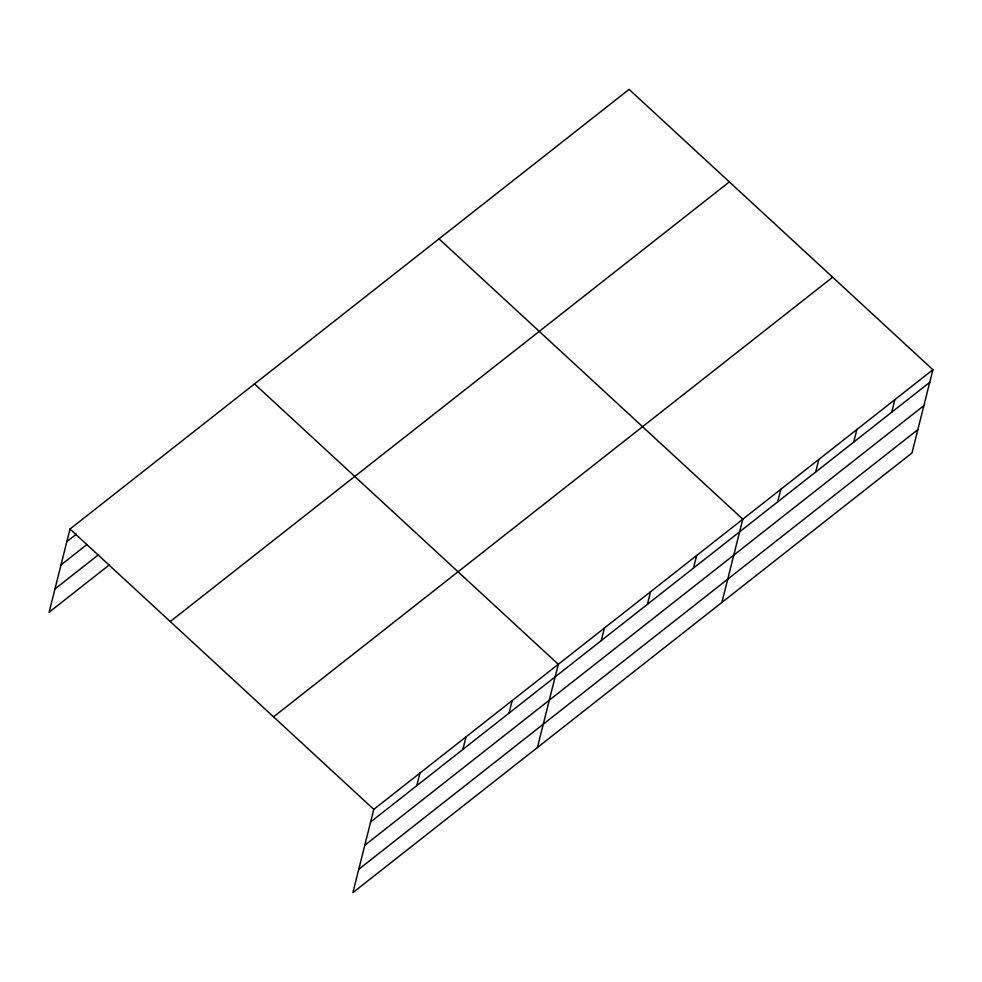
<?xml version="1.0" encoding="UTF-8"?>
<svg xmlns="http://www.w3.org/2000/svg" width="982" height="982" viewBox="0 0 982 982"><rect width="100%" height="100%" fill="white"/><g stroke="black" fill="none" stroke-linecap="round" stroke-linejoin="round"><path stroke-width="1.47" d="M932.9 369.735L373.798 809.377L352.894 892.613L911.996 452.972L932.9 369.735L629.106 89.387L70.004 529.028L49.1 612.265L109.419 564.834M416.761 785.698L419.928 773.104M462.89 749.426L466.045 736.831M509.02 713.153L512.174 700.559M537.399 747.535L558.304 664.298L254.51 383.95M601.266 640.608L604.433 628.026M647.396 604.335L650.55 591.753M693.513 568.062L696.68 555.481M721.893 602.445L742.809 519.208L439.015 238.859M777.658 501.9L780.825 489.318M815.686 471.998L818.841 459.416M853.702 442.109L856.856 429.527M891.717 412.207L894.884 399.625M66.85 541.622L76.314 534.171M60.994 564.932L87.005 544.47M54.955 588.955L98.716 554.548M170.254 621.545L729.356 181.891M273.548 716.86L832.65 277.219M370.644 821.959L929.733 382.317M364.776 845.281L923.878 405.627M358.749 869.303L917.851 429.65M70.004 529.028L373.798 809.377"/></g></svg>
